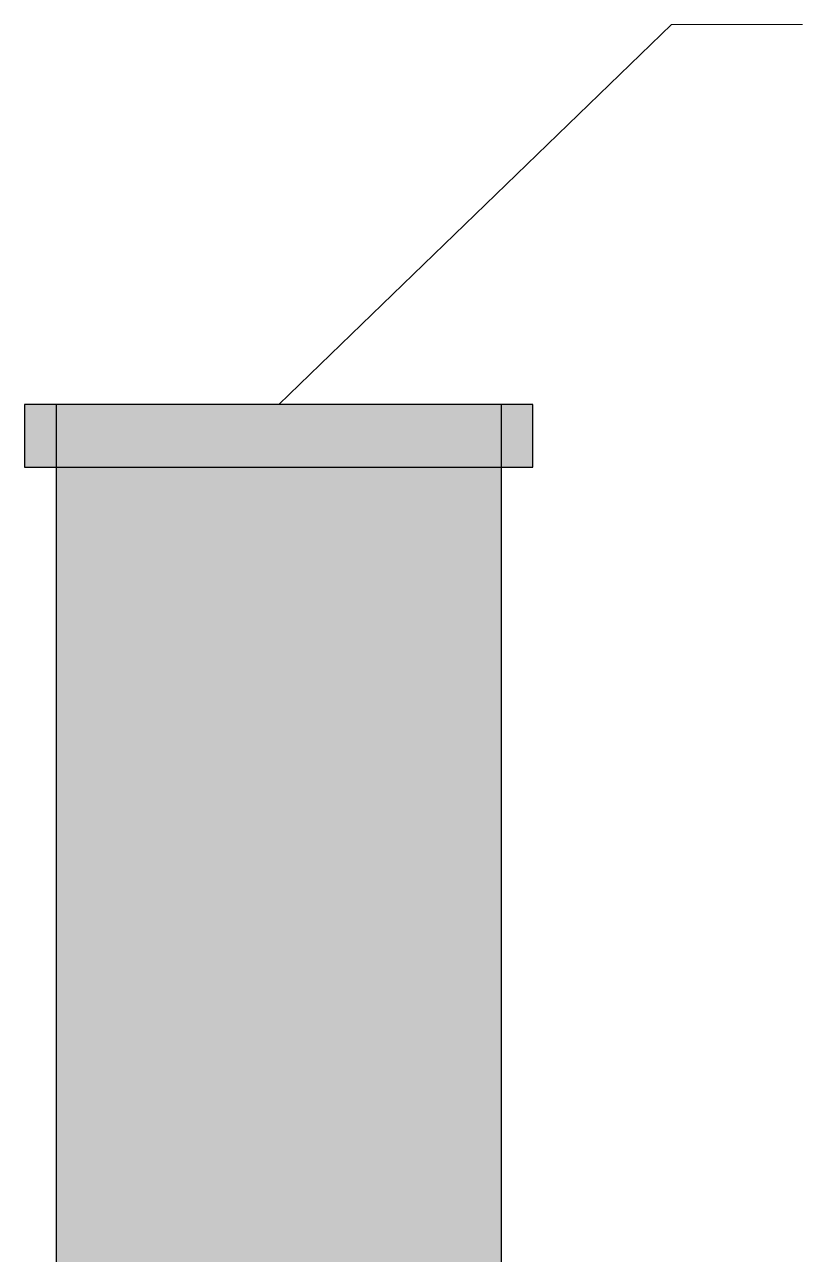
# Model space of a CAD drawing. Header units: millimetres. Extents: x -3624 to 23123, y -5396 to 3729.
# Drawn here: x 11160 to 12208, y 1635 to 3292 of the extents above; entities that cross this region are included whole.
import ezdxf

# ---------------------------------------------------------------- set-up
doc = ezdxf.new("R2010")
doc.units = ezdxf.units.MM
doc.layers.add('LEADERS', color=7, linetype='Continuous')
doc.layers.add('MANHOLES', color=7, linetype='Continuous')

msp = doc.modelspace()

# ---------------------------------------------------------------- linework, layer by layer
at = {"layer": 'LEADERS', "lineweight": 18}
for p, q in [((12031.7, 3291.5), (11502.5, 2780)), ((12208.1, 3291.5), (12031.7, 3291.5))]:
    msp.add_line(p, q, dxfattribs=at)
at = {"layer": 'MANHOLES', "lineweight": 30}
for points in [[(11160.2, 2695.3), (11844.8, 2695.3), (11844.8, 2780), (11160.2, 2780)], [(11160.2, 2695.3), (11844.8, 2695.3), (11844.8, 2780), (11160.2, 2780)], [(11160.2, 2695.3), (11844.8, 2695.3), (11844.8, 2780), (11160.2, 2780)], [(11160.2, 2695.3), (11844.8, 2695.3), (11844.8, 2780), (11160.2, 2780)], [(11202.5, 780), (11802.5, 780), (11802.5, 2780), (11202.5, 2780)], [(11202.5, 780), (11802.5, 780), (11802.5, 2780), (11202.5, 2780)], [(11202.5, 780), (11802.5, 780), (11802.5, 2780), (11202.5, 2780)], [(11202.5, 780), (11802.5, 780), (11802.5, 2780), (11202.5, 2780)]]:
    msp.add_lwpolyline(points, close=True, dxfattribs=at)
at = {"layer": 'MANHOLES', "true_color": 0x737373}
msp.add_solid([(11160.2, 2695.3), (11844.8, 2695.3), (11160.2, 2780), (11844.8, 2780)], dxfattribs=at)
msp.add_solid([(11160.2, 2695.3), (11844.8, 2695.3), (11160.2, 2780), (11844.8, 2780)], dxfattribs=at)
msp.add_solid([(11160.2, 2695.3), (11844.8, 2695.3), (11160.2, 2780), (11844.8, 2780)], dxfattribs=at)
msp.add_solid([(11160.2, 2695.3), (11844.8, 2695.3), (11160.2, 2780), (11844.8, 2780)], dxfattribs=at)
at = {"layer": 'MANHOLES', "true_color": 0xb8b8b8}
msp.add_solid([(11202.5, 780), (11802.5, 780), (11202.5, 2780), (11802.5, 2780)], dxfattribs=at)
msp.add_solid([(11202.5, 780), (11802.5, 780), (11202.5, 2780), (11802.5, 2780)], dxfattribs=at)
msp.add_solid([(11202.5, 780), (11802.5, 780), (11202.5, 2780), (11802.5, 2780)], dxfattribs=at)
msp.add_solid([(11202.5, 780), (11802.5, 780), (11202.5, 2780), (11802.5, 2780)], dxfattribs=at)

doc.saveas('drawing.dxf')
